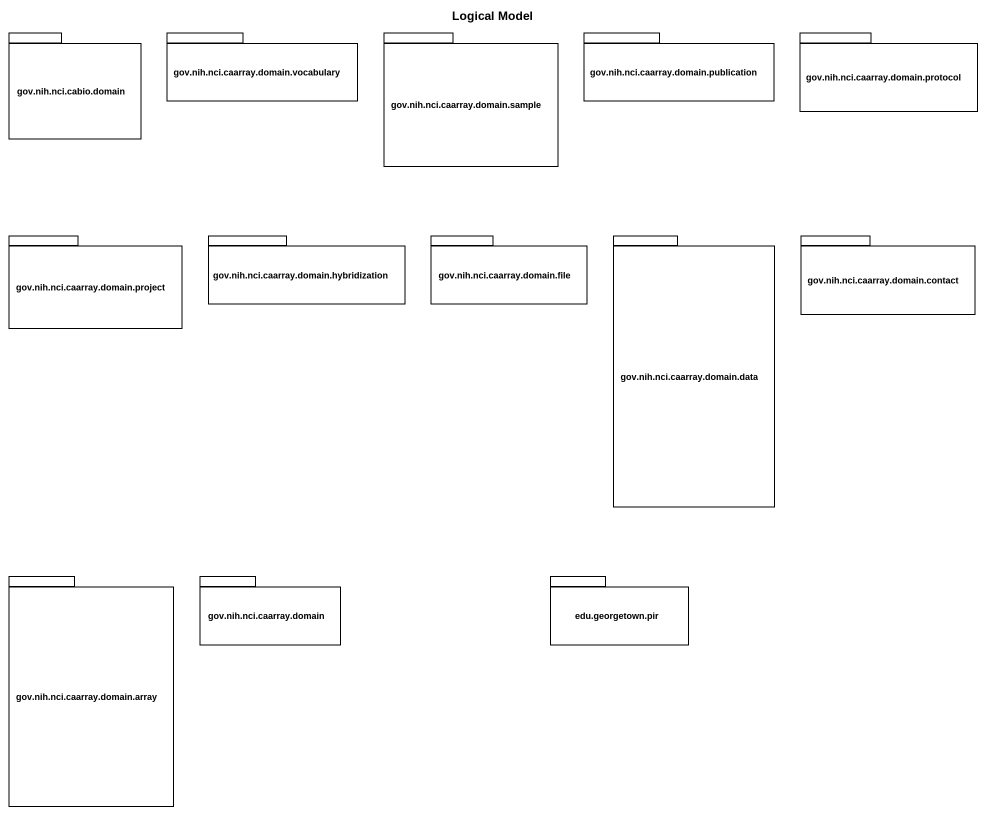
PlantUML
@startuml
title Logical Model
package "gov.nih.nci.cabio.domain" as gov_nih_nci_cabio_domain {
}
package "gov.nih.nci.caarray.domain.vocabulary" as gov_nih_nci_caarray_domain {
}
package "gov.nih.nci.caarray.domain.sample" as gov_nih_nci_caarray_domain_2 {
}
package "gov.nih.nci.caarray.domain.publication" as gov_nih_nci_caarray_domain_3 {
}
package "gov.nih.nci.caarray.domain.protocol" as gov_nih_nci_caarray_domain_4 {
}
package "gov.nih.nci.caarray.domain.project" as gov_nih_nci_caarray_domain_5 {
}
package "gov.nih.nci.caarray.domain.hybridization" as gov_nih_nci_caarray_domain_6 {
}
package "gov.nih.nci.caarray.domain.file" as gov_nih_nci_caarray_domain_7 {
}
package "gov.nih.nci.caarray.domain.data" as gov_nih_nci_caarray_domain_8 {
}
package "gov.nih.nci.caarray.domain.contact" as gov_nih_nci_caarray_domain_9 {
}
package "gov.nih.nci.caarray.domain.array" as gov_nih_nci_caarray_domain_10 {
}
package "gov.nih.nci.caarray.domain" as gov_nih_nci_caarray_domain_11 {
}
package "edu.georgetown.pir" as edu_georgetown_pir {
}
@enduml
